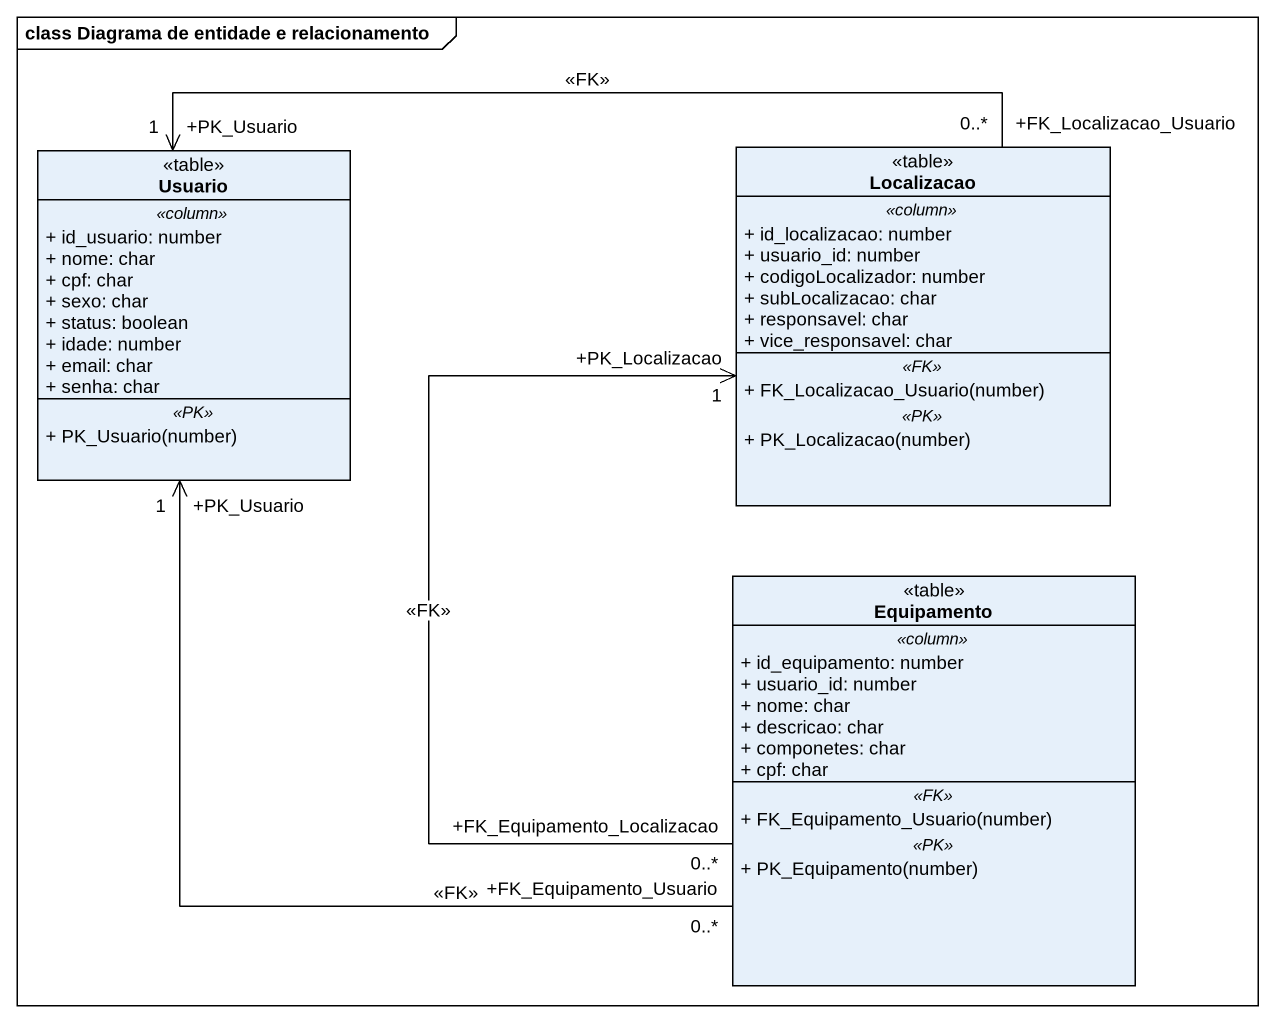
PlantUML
@startuml
mainframe class Diagrama de entidade e relacionamento
hide circle
hide empty members
skinparam classAttributeIconSize 0
class Usuario <<table>> {
  .. <<column>> ..
  + id_usuario: number
  + nome: char
  + cpf: char
  + sexo: char
  + status: boolean
  + idade: number
  + email: char
  + senha: char
  .. <<PK>> ..
  + PK_Usuario(number)
}
class Localizacao <<table>> {
  .. <<column>> ..
  + id_localizacao: number
  + usuario_id: number
  + codigoLocalizador: number
  + subLocalizacao: char
  + responsavel: char
  + vice_responsavel: char
  .. <<FK>> ..
  + FK_Localizacao_Usuario(number)
  .. <<PK>> ..
  + PK_Localizacao(number)
}
class Equipamento <<table>> {
  .. <<column>> ..
  + id_equipamento: number
  + usuario_id: number
  + nome: char
  + descricao: char
  + componetes: char
  + cpf: char
  .. <<FK>> ..
  + FK_Equipamento_Usuario(number)
  .. <<PK>> ..
  + PK_Equipamento(number)
}
Localizacao "+FK_Localizacao_Usuario\n0..*" -left-> "+PK_Usuario\n1" Usuario : <<FK>>
Equipamento "+FK_Equipamento_Usuario\n0..*" -up-> "+PK_Usuario\n1" Usuario : <<FK>>
Equipamento "+FK_Equipamento_Localizacao\n0..*" -up-> "+PK_Localizacao\n1" Localizacao : <<FK>>
@enduml
